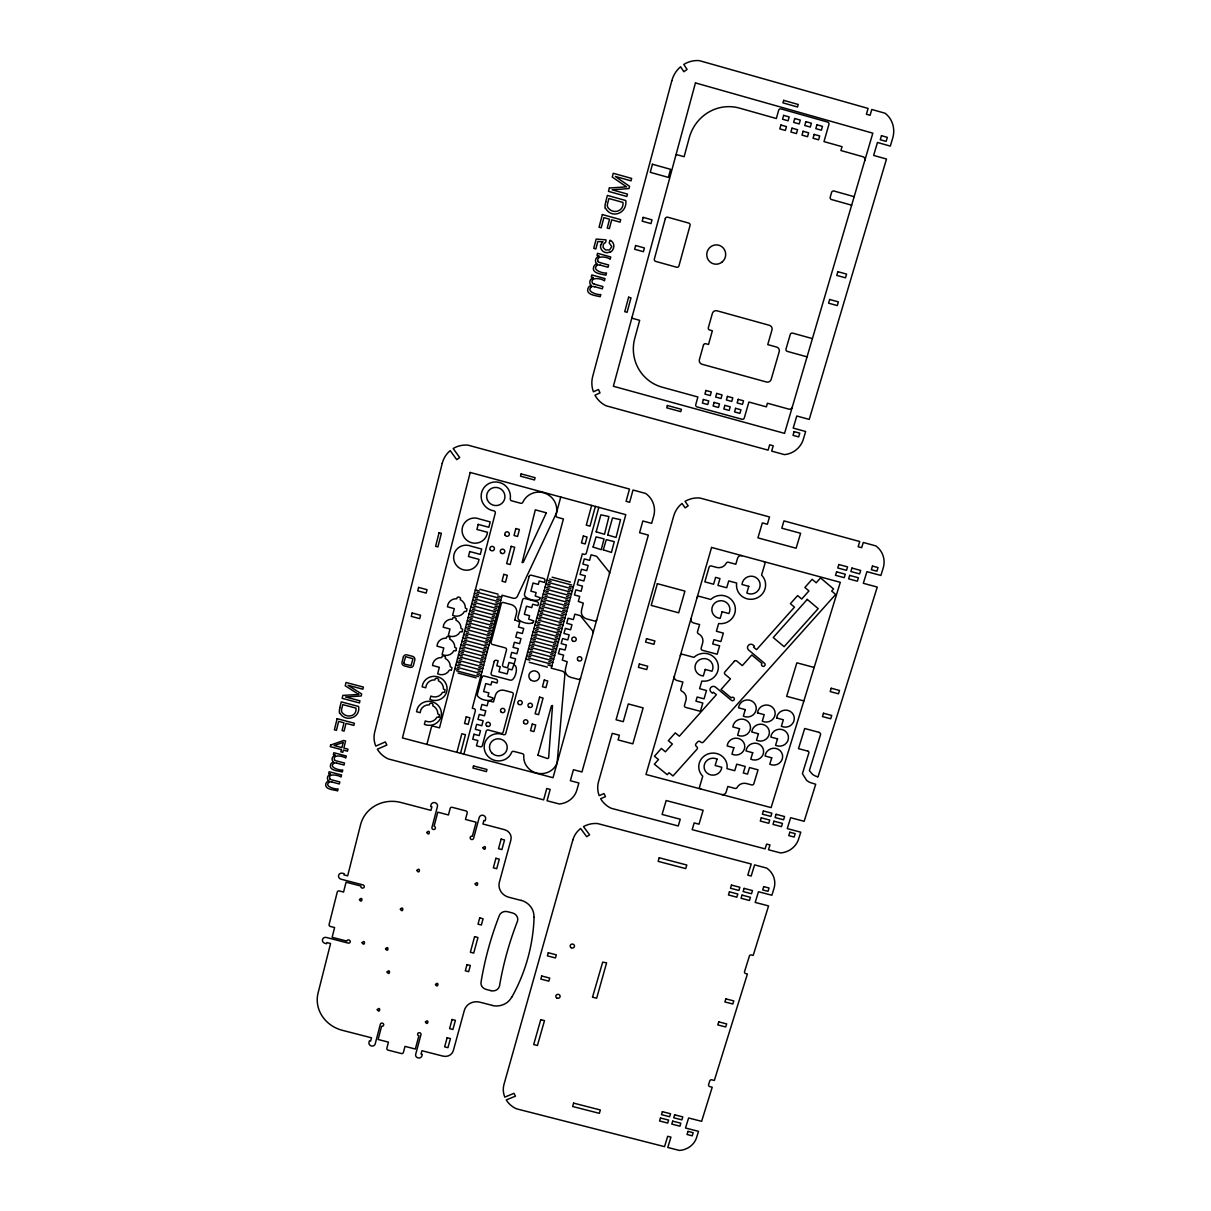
<?xml version="1.0" encoding="UTF-8"?>
<svg xmlns="http://www.w3.org/2000/svg" width="1211" height="1211" viewBox="0 0 1211 1211"><rect width="100%" height="100%" fill="white"/><g stroke="black" fill="none" stroke-linecap="round" stroke-linejoin="round"><path stroke-width="1.5" d="M632.051 317.237L632.626 318.387L639.665 320.34L634.746 338.444A39.887 39.448 -72 0 0 662.22 387.202L697.899 396.996L695.75 404.625A1.862 1.847 -49.8 0 0 697.036 406.911L741.995 419.263A1.877 1.847 -44 0 0 744.296 417.962L748.882 402.037L766.396 406.851L767.441 403.233L788.785 409.106A2.816 2.77 -45.5 0 0 792.266 407.153M339.852 707.587L341.26 701.88L358.577 706.467C360.727 718.274 345.196 722.437 339.943 713.203M426.923 744.402L431.313 727.448A1.786 1.711 18 0 1 433.462 726.252L439.502 727.856L495.284 513.101A1.832 1.801 29.8 0 0 493.755 510.83A14.729 14.456 32.1 0 1 481.282 494.209A14.729 14.456 32.1 0 1 497.842 482.129A14.729 14.456 32.1 0 1 510.3 498.765A1.847 1.801 30.1 0 0 511.663 500.809L520.7 503.261A1.832 1.801 28.5 0 0 522.88 502.141A17.802 17.529 24.6 0 1 556.485 512.949L517.385 596.327A3.633 3.542 18.5 0 1 513.176 598.219L502.081 595.237L472.305 708.253L474.031 708.707A1.786 1.711 15.8 0 1 475.333 710.827L463.889 754.165M444.679 692.011L445.058 689.77L443.423 688.998A8.886 8.522 19.7 0 0 438.412 680.809C440.138 678.266 434.265 677.025 434.946 679.886A8.886 8.522 19.7 0 0 425.757 687.772L422.155 686.834A12.564 12.034 19.7 0 1 437.035 676.616A12.564 12.034 19.7 0 1 446.571 692.162A12.564 12.034 19.7 0 1 429.966 699.534L430.859 696.083A8.886 8.522 19.7 0 0 442.56 692.329L444.498 692.359M456.017 650.413L456.396 648.157L454.746 647.385A8.931 8.613 21.2 0 0 449.72 639.105C451.476 636.502 445.845 635.245 446.238 638.167A8.931 8.613 21.2 0 0 436.989 646.144L443.801 647.976L442.106 654.545A8.931 8.613 21.2 0 0 453.883 650.746L455.82 650.776M439.048 716.897L439.442 714.747L437.776 713.9A8.855 8.462 18.9 0 0 432.781 705.771C434.522 703.379 429.088 701.85 429.33 704.847A8.855 8.462 18.9 0 0 420.187 712.689L416.584 711.735A12.519 11.959 18.9 0 1 431.404 701.593A12.519 11.959 18.9 0 1 440.925 717.033A12.519 11.959 18.9 0 1 424.38 724.375L425.273 720.939A8.855 8.462 18.9 0 0 436.929 717.215L438.851 717.245M451.521 669.744L451.93 667.564L450.25 666.716A8.901 8.568 20.4 0 0 445.239 658.481C446.995 655.968 441.41 654.561 441.758 657.558A8.901 8.568 20.4 0 0 432.539 665.49L439.336 667.306L437.655 673.846A8.901 8.568 20.4 0 0 449.387 670.061L451.325 670.092M466.583 611.116L466.992 608.906L465.312 608.043A8.977 8.689 23.1 0 0 460.271 599.687C462.042 597.19 456.502 595.661 456.759 598.749A8.977 8.689 23.1 0 0 447.464 606.802L454.307 608.649L452.596 615.294A8.977 8.689 23.1 0 0 464.434 611.449L466.386 611.479M462.254 631.476L462.632 629.205L460.982 628.433A8.946 8.644 22 0 0 455.941 620.108C457.652 617.474 452.097 616.232 452.445 619.169A8.946 8.644 22 0 0 443.181 627.192L450.008 629.024L448.297 635.639A8.946 8.644 22 0 0 460.104 631.809L462.057 631.839M456.925 752.334L461.815 733.76L465.433 734.714L460.543 753.287M605.697 201.904L607.407 195.41L625.784 200.526C627.51 213.166 611.767 219.388 605.591 208.292M560.754 497.025L555.925 515.053A1.832 1.801 20.3 0 0 557.227 517.264L563.418 518.944L505.759 733.503A1.786 1.711 12.7 0 1 503.398 734.638A14.214 13.593 12.7 0 0 485.096 742.207A14.214 13.593 12.7 0 0 493.316 759.933A14.214 13.593 12.7 0 0 511.632 752.379A1.771 1.695 11.4 0 1 513.721 751.365L522.486 753.681A1.771 1.695 10.7 0 1 523.788 755.619A17.211 16.47 9.2 0 0 557.136 762.854L564.856 674.769A3.588 3.466 9.3 0 0 562.207 671.091L551.217 668.154L582.355 553.866L584.111 554.335A1.816 1.786 11 0 0 586.351 553.079L598.824 507.348M591.664 505.411L586.291 525.135L589.999 526.149L595.373 506.425M818 776.917L877.248 587.078L863.322 583.293L866.925 571.668L880.881 575.452L883.167 568.126A21.177 20.451 -27.2 0 0 875.841 545.904L863.261 542.467L861.657 547.69L858.145 546.736L859.749 541.514L783.971 520.897L781.791 528.178L800.607 533.294L796.127 548.235L757.935 537.866L762.355 522.895L767.365 524.257L769.515 516.961L699.822 497.993A24.78 24.402 -15.4 0 0 685.048 501.354L688.181 505.82L685.154 507.893L682.035 503.443A24.78 24.402 -15.4 0 0 673.725 515.931L616.066 719.773L623.256 721.68L628.297 703.939L643.117 707.89L632.838 743.842L618.079 739.921L619.411 735.228L612.236 733.321L598.522 781.776A23.887 22.797 2.5 0 0 599.188 795.642L604.001 793.568L605.47 796.641L600.656 798.7A23.887 22.797 2.5 0 0 611.207 808.282L678.266 825.978L680.249 819.241L662.084 814.443L666.156 800.532L703.137 810.295L699.004 824.191L694.16 822.905L692.162 829.641L765.11 848.881L766.593 844.067L769.969 844.96L768.485 849.759L780.595 852.953A20.284 19.179 -7.8 0 0 798.624 839.011L800.759 832.184L787.256 828.612L790.632 817.713L804.165 821.3L815.714 784.259L810.068 782.488A17.242 16.394 -12 0 1 806.541 780.247L802.424 773.662L808.766 753.166A1.62 1.544 -11.9 0 0 807.828 751.077M675.829 155.432L676.919 154.705L684.109 156.719L689.256 137.766A41.931 40.447 -77.7 0 1 739.482 108.112L776.342 118.527L778.643 110.322A2.013 1.922 -74.6 0 1 781.05 108.914L827.613 122.069A2.013 1.922 -70.7 0 1 828.899 124.521L823.98 141.596L842.039 146.682L840.918 150.527L862.913 156.734A2.997 2.861 -66.7 0 1 864.836 160.382M610.011 240.535L609.163 242.881L611.797 246.59L609.511 249.996L605.485 249.905L603.093 247.468L603.26 244.471L605.757 242.094L606.045 239.869L596.175 239.067L593.738 248.361L595.873 248.951L597.84 241.504L603.017 241.852A6.433 6.297 88.7 0 0 600.974 244.834M532.598 622.817C529.131 624.679 520.246 622.303 518.172 618.957A3.966 3.845 16 0 1 518.081 616.732L522.607 599.702A1.816 1.771 16.9 0 1 524.817 598.461L537.063 601.746A1.816 1.771 15.2 0 1 538.365 603.926L537.911 605.636L532.658 604.228L531.75 607.634L526.497 606.227L524.348 614.31L529.585 615.718L528.677 619.109L533.794 620.94A3.966 3.845 15 0 1 532.598 622.802M329.12 782.17C323.428 786.605 336.204 789.557 338.096 788.936L337.597 790.919C335.008 789.663 323.988 789.905 325.895 783.684A4.405 4.148 21.2 0 1 327.5 781.549L328.877 780.898M597.159 265.254C590.938 270.053 603.88 273.716 606.529 272.959L605.924 275.215C602.851 274.201 591.256 273.686 593.632 267.01A4.783 4.693 86.7 0 1 595.434 264.558L596.947 263.816M591.452 286.825C585.276 291.715 598.476 295.333 600.807 294.47L600.202 296.725C597.144 295.696 585.579 295.196 587.94 288.566A4.753 4.677 84.6 0 1 589.742 286.129L591.24 285.387M333.797 763.233C328.075 767.713 340.896 770.62 342.789 770.029L342.289 772.028C339.701 770.817 328.635 770.983 330.558 764.762A4.42 4.163 21.8 0 1 332.162 762.612L333.555 761.961M492.181 1005.357L479.919 1002.193A12.852 11.868 9 0 0 464.313 1010.474L453.308 1050.694A8.538 7.841 9.9 0 1 442.999 1056.128L421.943 1050.724L421.05 1054.054L422.291 1054.372L421.882 1055.886A3.194 2.937 10.9 0 1 418.037 1057.914A3.194 2.937 10.9 0 1 415.691 1054.297L420.959 1034.678A1.711 1.574 11.1 0 0 419.702 1032.741A1.711 1.574 11.1 0 0 417.644 1033.831A1.711 1.574 11.1 0 0 418.885 1035.783L415.343 1049.029L405.004 1046.38L403.399 1052.435A1.711 1.559 11.6 0 1 401.341 1053.525L388.125 1050.134A1.711 1.559 12.1 0 1 386.869 1048.196L388.459 1042.141L378.12 1039.492L381.601 1026.201A1.711 1.574 12.7 0 0 383.66 1025.111A1.711 1.574 12.7 0 0 382.404 1023.159A1.711 1.574 12.7 0 0 380.345 1024.264L375.198 1043.912A3.209 2.937 12.8 0 1 371.353 1045.956A3.209 2.937 12.8 0 1 368.992 1042.323L369.385 1040.809L370.627 1041.127L371.489 1037.797L342.41 1030.334A32.833 30.199 14.4 0 1 318.069 993.02L330.573 943.52L326.879 942.567L326.576 943.732L324.911 943.293A3.255 3.012 16.7 0 1 322.489 939.569A3.255 3.012 16.7 0 1 326.38 937.465L348.117 943.081A1.741 1.605 15.7 0 0 350.191 941.961A1.741 1.605 15.7 0 0 348.919 939.978A1.741 1.605 15.7 0 0 346.83 941.098L332.147 937.299L334.599 927.55L330.406 926.46A1.741 1.605 16.8 0 1 329.104 924.462L337.248 892.098A1.741 1.62 17.3 0 1 339.337 890.963L343.561 892.053L346.058 882.183L360.863 886.028A1.741 1.635 16.5 0 0 362.15 888.057A1.741 1.635 16.5 0 0 364.239 886.906A1.741 1.635 16.5 0 0 362.952 884.893L341.048 879.201A3.285 3.058 17.7 0 1 338.611 875.402A3.285 3.058 17.7 0 1 342.531 873.252L344.227 873.691L343.939 874.887L347.663 875.856L360.56 824.736A33.605 31.607 16.5 0 1 401.008 802.499L430.965 810.371L431.888 806.814L430.616 806.481L431.04 804.861A3.315 3.133 15.1 0 1 435.021 802.666A3.315 3.133 15.1 0 1 437.428 806.541L431.964 827.401A1.756 1.665 14.5 0 0 433.25 829.459A1.756 1.665 14.5 0 0 435.37 828.294A1.756 1.665 14.5 0 0 434.083 826.235L437.792 812.157L448.448 814.958L450.144 808.494A1.756 1.665 14 0 1 452.278 807.328L465.917 810.916A1.756 1.665 13.1 0 1 467.189 812.975L465.478 819.423L476.12 822.224L472.351 836.271A1.756 1.665 12.1 0 0 470.231 837.422A1.756 1.665 12.1 0 0 471.488 839.48A1.756 1.665 12.1 0 0 473.622 838.315L479.208 817.516A3.3 3.133 11.9 0 1 483.204 815.336A3.3 3.133 11.9 0 1 485.581 819.181L485.157 820.801L483.87 820.468L482.932 824.01L504.609 829.702A8.78 8.295 10.2 0 1 510.906 839.95L499.401 882.077A13.079 12.307 8.9 0 0 508.787 897.23L521.23 900.469M336.794 763.142L344.03 765.049L344.529 763.036L336.431 760.917A4.027 3.8 22 0 1 334.478 759.993M330.436 773.965L328.696 773.511L329.135 771.725L341.563 774.979L341.063 776.978C338.747 775.312 327.364 772.663 329.846 778.9M332.117 782.079L339.322 783.971L339.822 781.973L331.753 779.854A4.011 3.784 21.5 0 1 329.801 778.945M335.114 754.983L333.373 754.529L333.812 752.727L346.27 756.012L345.771 758.025C344.091 756.406 332.086 753.575 334.524 759.948M459.363 651.473L463.389 652.547M481.539 657.376L485.566 658.451M460.937 653.728L483.098 659.632M458.469 654.879L462.511 655.953M480.646 660.782L484.672 661.857M460.059 657.104L482.22 663.007M807.813 751.123L798.488 748.64L804.694 728.507L818.969 732.322M457.607 658.224L461.633 659.299M479.768 664.128L483.795 665.202M459.136 660.6L481.297 666.504M456.653 661.706L460.695 662.78M478.814 667.609L482.826 668.684M458.227 663.961L480.373 669.85M455.79 665.081L459.817 666.156M477.921 670.97L481.948 672.044M457.334 667.382L479.48 673.271M454.882 668.533L458.908 669.592M477.013 674.421L481.039 675.496M456.441 670.773L478.557 676.661M458.061 673.044L476.15 677.857M542.997 603.093L565.28 609.072M540.5 604.289L544.556 605.379M562.782 610.268L566.839 611.358M479.844 589.273L498.13 594.177M542.074 606.514L564.356 612.494M475.317 589.939L479.389 591.029M497.676 595.933L501.732 597.023M539.576 607.71L543.633 608.8M561.859 613.689L565.9 614.779M476.922 592.164L499.25 598.158M541.15 609.935L563.418 615.915M474.424 593.36L478.496 594.45M496.767 599.354L500.824 600.444M538.668 611.131L542.71 612.221M560.92 617.11L564.977 618.185M476.029 595.6L498.357 601.579M540.242 613.356L562.494 619.321M473.546 596.796L477.603 597.886M495.874 602.775L499.931 603.865M537.745 614.552L541.786 615.627M559.997 620.516L564.038 621.606M475.136 599.021L497.449 605.016M539.319 616.777L561.571 622.742M472.653 600.217L476.71 601.307M494.966 606.211L499.023 607.286M536.821 617.958L540.878 619.048M559.073 623.922L563.115 625.012M474.243 602.457L496.555 608.437M538.395 620.183L560.632 626.148M471.76 603.653L475.817 604.728M494.073 609.617L498.13 610.707M535.883 621.576L539.924 622.666M558.104 627.54L562.146 628.615M473.35 605.878L495.662 611.843M537.381 623.832L559.603 629.796M470.867 607.074L474.924 608.149M493.18 613.038L497.221 614.128M534.959 624.982L539.001 626.072M557.181 630.931L561.223 632.021M472.457 609.3L494.754 615.264M536.518 627.253L558.74 633.202M469.989 610.48L474.046 611.57M492.271 616.46L496.328 617.534M534.051 628.388L538.093 629.478M556.258 634.337L560.299 635.412M803.877 700.927L786.666 696.325L796.868 662.811L814.155 667.458M471.579 612.705L493.861 618.67M535.595 630.659L557.817 636.608M469.096 613.901L473.153 614.991M491.378 619.865L495.42 620.94M533.128 631.794L537.169 632.869M555.334 637.728L559.376 638.818M470.685 616.127L492.968 622.076M534.687 634.064L556.893 639.998M468.218 617.307L472.26 618.397M490.485 623.271L494.527 624.361M532.219 635.185L536.261 636.275M554.411 641.134L558.453 642.208M469.807 619.532L492.06 625.481M533.779 637.425L555.97 643.359M467.325 620.713L471.382 621.803M489.592 626.677L493.634 627.752M531.311 638.591L535.338 639.665M553.488 644.524L557.529 645.599M468.914 622.938L491.166 628.887M532.855 640.846L555.047 646.78M466.447 624.119L470.489 625.209M488.699 630.083L492.741 631.158M530.388 641.981L534.429 643.056M552.579 647.9L556.606 648.99M468.036 626.344L490.273 632.293M531.947 644.237L554.123 650.171M465.554 627.525L469.611 628.615M487.806 633.474L491.848 634.549M529.479 645.387L533.506 646.477M551.641 651.321L555.667 652.396M467.143 629.735L489.38 635.684M531.039 647.628L553.2 653.546M464.646 631.128L468.687 632.218M486.883 637.077L490.909 638.152M528.571 648.748L532.598 649.823M550.733 654.667L554.759 655.741M466.159 633.383L488.381 639.317M530.085 651.14L552.246 657.058M463.752 634.534L467.809 635.608M485.989 640.468L490.016 641.542M527.587 652.245L531.614 653.335M549.749 658.163L553.775 659.238M465.327 636.789L487.549 642.723M529.146 654.5L551.293 660.419M462.874 637.925L466.916 638.999M485.096 643.858L489.123 644.933M526.679 655.635L530.706 656.71M548.825 661.539L552.852 662.614M464.449 640.18L486.655 646.114M528.223 657.936L550.354 663.84M461.996 641.315L466.038 642.39M484.203 647.249L488.23 648.324M525.756 659.087L529.782 660.162M547.887 664.99L551.913 666.065M463.571 643.571L485.762 649.505M529.252 662.296L547.342 667.125M461.119 644.706L465.16 645.781M483.31 650.625L487.352 651.7M462.693 646.931L484.884 652.85M460.241 648.082L464.267 649.157M482.432 654.001L486.459 655.075M461.815 650.337L483.991 656.256M552.14 577.193L570.442 582.128M549.461 579.04L571.819 585.049M546.963 580.251L551.035 581.341M569.306 586.26L573.378 587.35M548.538 582.491L570.881 588.501M546.04 583.687L550.097 584.777M568.383 589.696L572.44 590.786M547.614 585.927L569.942 591.937M545.117 587.138L549.173 588.228M567.444 593.133L571.501 594.223M546.691 589.363L569.019 595.373M544.193 590.574L548.25 591.664M566.506 596.569L570.563 597.659M545.767 592.8L568.08 598.794M543.27 594.011L547.327 595.101M565.582 600.005L569.624 601.08M544.844 596.236L567.142 602.23M542.346 597.432L546.403 598.522M564.644 603.426L568.701 604.516M543.921 599.672L566.218 605.651M541.423 600.868L545.48 601.958M563.72 606.847L567.762 607.937M600.368 265.148L608.043 267.268L608.649 264.997L600.066 262.62M593.163 277.486L591.301 276.971L591.846 274.942L605.031 278.591L604.425 280.861C602.382 278.681 589.833 276.244 592.346 283.102A4.344 4.254 85.7 0 0 594.374 284.116M812.414 338.596L792.6 333.116A1.907 1.862 -56.7 0 0 790.268 334.448L786 349.056A1.907 1.862 -54.9 0 0 787.271 351.372L807.056 356.851M594.359 284.191L602.911 286.553L602.306 288.824L594.662 286.704M598.87 255.884L597.008 255.37L597.553 253.326L610.768 256.989L610.162 259.275C608.089 257.11 595.54 254.582 598.052 261.531M854.164 196.682L834.001 191.02A1.983 1.907 -66.6 0 0 831.609 192.398L830.231 197.136A1.968 1.907 -66.5 0 0 831.518 199.543L851.651 205.189M776.645 717.987L783.35 719.788L781.383 726.267A8.871 8.507 -11.7 0 0 793.78 721.423A8.871 8.507 -11.7 0 0 787.422 710.297A8.871 8.507 -11.7 0 0 776.645 717.987M757.511 712.885L764.232 714.687L762.264 721.166A8.871 8.522 -10.5 0 0 774.662 716.322A8.871 8.522 -10.5 0 0 768.274 705.18A8.871 8.522 -10.5 0 0 757.511 712.87M817.576 776.796L815.699 776.145A16.197 15.41 -12.5 0 1 812.445 774.268L809.357 770.635L820.574 734.547A2.15 2.059 -13.3 0 0 818.954 732.398M357.593 693.661L358.895 694.463L342.864 695.386L342.138 698.338L359.455 702.925L359.97 700.806L345.483 696.976L361.166 695.992L361.665 694.009L348.087 685.29L362.861 689.195L363.391 687.076L346.028 682.474L345.226 685.789L356.518 692.98M593.163 632.642A1.801 1.756 6.8 0 0 592.769 631.022L580.705 616.096A1.801 1.756 8.9 0 0 579.766 615.491L574.847 614.159L573.348 619.608L568.11 618.215L566.733 623.302L571.955 624.709L570.563 629.796L565.34 628.388L563.948 633.474L569.17 634.867L567.792 639.938L562.57 638.545L561.177 643.616L566.4 645.009L565.022 650.065L559.8 648.672L558.422 653.728L563.63 655.121L562.282 660.086L567.202 661.736L565.492 668.729A7.175 6.948 8.2 0 0 570.593 677.282L578.374 679.356A1.786 1.741 7.4 0 0 580.569 678.145M596.72 619.76A1.801 1.756 6.7 0 1 594.51 621.001L586.654 618.882A7.236 7.054 7.8 0 1 581.552 610.208L583.278 603.123L578.328 601.443L579.706 596.402L574.453 594.979L575.846 589.848L581.113 591.271L582.506 586.124L577.253 584.716L578.661 579.569L583.914 580.977L585.322 575.83L580.069 574.408L581.477 569.261L586.745 570.669L588.152 565.507L582.885 564.084L584.292 558.922L589.575 560.345L591.074 554.805L596.039 556.152A1.816 1.786 8.6 0 1 596.993 556.772L609.118 571.91A1.816 1.786 5.7 0 1 609.511 573.56M521.275 900.333A17.559 16.439 8.2 0 1 533.945 917.317M511.632 997.198A17.378 16.106 8.4 0 1 492.15 1005.493M534.081 917.332A202.918 188.553 17.3 0 1 511.753 997.258M742.116 555.713A3.663 3.572 -17.7 0 0 737.59 558.21L735.819 564.25L728.401 562.252A1.832 1.786 -15.5 0 0 726.267 563.191A8.205 8.023 -14.7 0 1 716.7 567.429L711.341 565.976A1.832 1.786 -12.8 0 0 709.086 567.232L704.847 581.87L713.597 584.232L715.595 577.359L719.97 578.555L717.956 585.413L726.706 587.774L728.719 580.917L736.666 583.066A14.593 14.214 -16.4 0 0 755.407 598.597A14.593 14.214 -16.4 0 0 761.568 575.074L764.913 563.751A1.832 1.786 -19.7 0 0 763.672 561.556M691.012 618.579A3.618 3.527 -7.3 0 0 693.525 622.923L699.595 624.558L697.521 631.733A1.801 1.756 -7.3 0 0 698.459 633.792A8.099 7.872 -6.4 0 1 702.652 642.965L701.154 648.127A1.801 1.756 -7.1 0 0 702.395 650.292L717.154 654.243L719.637 645.811L712.689 643.949L713.93 639.711L720.878 641.588L723.361 633.111L716.412 631.249L718.668 623.529A14.517 14.138 -11.1 0 0 734.699 605.091A14.517 14.138 -11.1 0 0 710.781 599.46L699.322 596.372A1.816 1.771 -8.9 0 0 697.082 597.613M680.34 655.514A1.801 1.741 -4.5 0 1 682.565 654.303L693.948 657.346A14.396 13.942 -6.5 0 1 717.699 662.917A14.396 13.942 -6.5 0 1 701.82 681.066L699.595 688.665L706.497 690.512L704.045 698.853L697.158 697.006L695.931 701.169L702.834 703.016L700.382 711.326L685.729 707.421A1.786 1.726 -3.7 0 1 684.487 705.302L685.971 700.2A8.038 7.75 -3.1 0 0 681.793 691.163A1.786 1.726 -3.7 0 1 680.854 689.15L682.898 682.065L676.858 680.461A3.588 3.482 -3.5 0 1 674.376 676.177M700.791 788.982A1.771 1.695 -3.5 0 1 699.58 786.908L702.758 776.206A14.214 13.578 -4.8 0 1 708.632 753.757A14.214 13.578 -4.8 0 1 726.994 768.652L734.744 770.711L736.712 764.171L745.249 766.442L743.282 772.981L747.55 774.117L749.518 767.562L758.056 769.833L753.832 783.729A1.771 1.695 -7.2 0 1 751.637 784.91L746.43 783.532A7.962 7.569 -6.5 0 0 737.105 787.513A1.771 1.695 -6 0 1 735.032 788.406L727.826 786.499L726.116 792.176A3.542 3.376 -5 0 1 721.741 794.537M333.388 762.128A4.254 4.011 22 0 1 335.205 755.346M333.752 763.112A4.375 4.133 21.7 0 1 336.764 763.233M341.502 711.039A4.814 4.572 23.7 0 0 343.031 713.582C347.814 718.305 357.033 716.034 355.989 708.117L342.758 704.62L341.911 708.102A11.777 11.187 23.3 0 0 341.487 710.766M339.519 713.264A11.232 10.672 23.5 0 1 340.019 707.648M328.711 781.065A4.238 3.996 21.4 0 1 330.527 774.313M329.074 782.034A4.36 4.102 21.2 0 1 332.071 782.17M605.137 208.368A12.246 11.928 -89.3 0 1 605.863 201.98M607.332 205.825A5.253 5.116 -89.9 0 0 608.891 208.701C614.174 214.332 624.013 210.896 622.954 202.419L608.921 198.513L607.877 202.479A12.852 12.504 -89 0 0 607.332 205.507M610.132 240.232A6.297 6.161 88.9 0 1 613.432 248.346L613.129 249.042A6.055 5.934 88.9 0 1 610.329 252.085M609.86 251.979A6.57 6.418 88.7 0 1 600.611 244.743M596.751 263.998A4.602 4.511 87.2 0 1 598.961 256.278M600.081 262.545A4.36 4.269 87.4 0 1 598.007 261.576M597.114 265.118A4.738 4.647 86.7 0 1 600.323 265.254M591.059 285.569A4.587 4.496 85.4 0 1 593.254 277.879M591.407 286.674A4.708 4.632 84.7 0 1 594.616 286.81M359.47 899.622C361.998 904.587 363.436 895.383 359.485 899.501M603.29 549.839L611.434 552.413L614.265 541.635L606.287 539.637L603.305 549.779M607.74 535.02L616.051 537.457L620.532 519.655L612.509 517.93L607.755 534.884M362.104 942.718C364.92 947.638 365.646 938.374 362.104 942.718M377.272 1009.656C380.027 1014.5 380.89 1005.342 377.272 1009.656M385.537 948.773C388.262 953.693 389.215 944.413 385.537 948.773M387.111 972.024C389.957 976.914 390.623 967.665 387.111 972.024M400.372 909.204C403.127 914.184 404.08 904.768 400.372 909.204M403.747 662.917L404.595 664.173L411.029 665.611L412.966 658.708L405.685 656.665L403.763 662.811M416.932 870.421C419.627 875.447 420.717 865.986 416.932 870.421M426.847 832.487C429.617 837.558 430.632 827.991 426.847 832.487M425.424 1022.039C427.952 1026.837 429.345 1017.936 425.439 1021.902M435.491 984.513C438.185 989.387 439.215 980.183 435.491 984.513M475.166 883.924C477.724 888.904 479.102 879.67 475.181 883.803M482.977 847.791C485.717 852.832 486.686 843.31 482.977 847.791M514.766 619.941L519.807 622.03L518.475 627.056L523.712 628.448L522.35 633.535L517.112 632.127L515.765 637.198L520.987 638.606L519.64 643.662L514.418 642.269L513.07 647.325L518.293 648.718L516.93 653.773L511.723 652.381L510.376 657.437L515.583 658.814L514.236 663.855L509.029 662.462L507.591 667.836L503.867 666.852A1.801 1.741 15.3 0 1 502.58 664.703L506.486 649.989A1.801 1.741 16 0 0 505.199 647.84L492.393 644.434A1.801 1.741 17.5 0 1 491.106 642.284L501.263 603.744A1.816 1.756 19 0 1 503.458 602.503L511.33 604.622A7.236 7.039 17.8 0 1 516.522 613.311L514.781 619.865M546.358 512.768L523.303 562.252L522.108 562.676L535.323 509.846L546.358 512.813M537.911 755.286L547.569 758.57L548.644 758.01L552.534 705.483L551.399 705.983L537.911 755.286M593.087 547.054L601.231 549.673L604.062 538.88L596.069 536.867L593.102 546.963M596.175 531.841L604.516 534.278L608.951 516.537L600.868 514.826L596.175 531.841M592.512 997.183L596.66 998.227L606.605 962.821L602.684 962.139L592.527 997.107M330.664 745.022L330.255 746.657L341.411 749.594L340.866 751.804L342.804 752.319L343.349 750.109L347.466 751.198L347.966 749.185L343.848 748.095L345.604 740.981L343.667 740.481L330.664 745.022M337.127 718.683L334.403 729.809L336.431 730.339L338.626 721.408L343.985 722.816L342.077 730.551L344.106 731.081L346.013 723.361L353.854 725.434L354.399 723.255L337.127 718.683M343.182 742.449L341.911 747.596L334.145 745.537L343.182 742.449M442.242 463.283L374.699 732.11A24.084 22.903 19.7 0 0 375.773 746.112L385.31 741.934L386.869 745.037L377.332 749.215A24.084 22.903 19.7 0 0 388.186 758.903L543.633 799.865L546.766 788.497L550.188 789.405L547.039 800.759L559.27 803.983A20.33 19.391 7.4 0 0 576.936 789.875L578.873 782.972L570.366 780.717L573.439 769.712L581.961 771.967L648.354 535.111L639.575 532.734L642.844 520.987L651.639 523.364L653.728 515.962A21.071 20.844 0 0 0 645.735 493.482L633.02 490.016L629.629 502.308L626.087 501.339L629.478 489.062L467.87 445.118A25.022 24.492 38.6 0 0 453.171 448.524L459.696 457.546L456.729 459.65L450.204 450.628A25.022 24.492 38.6 0 0 442.242 463.283M412.149 613.008L411.301 616.399L419.702 618.639L420.565 615.249L412.149 613.008M418.597 587.426L417.734 590.847L426.166 593.102L427.044 589.696L418.597 587.426M403.369 656.952L402.037 662.235A3.073 2.952 23 0 0 404.292 665.883L409.757 667.337A3.073 2.952 22.6 0 0 413.451 665.278L414.798 659.995A3.073 2.952 22.8 0 0 412.557 656.332L407.078 654.879A3.073 2.952 23.3 0 0 403.369 656.952M439.063 532.704L435.612 546.297L437.913 546.918L441.364 533.324L439.063 532.704M470.201 472.457L402.446 737.938L553.033 777.704L625.799 514.675L470.201 472.457M469.732 551.535L468.445 556.53L478.981 559.376A12.791 12.443 26.8 0 1 463.798 569.912A12.791 12.443 26.8 0 1 454.17 553.836A12.791 12.443 26.8 0 1 471.094 546.191L481.69 549.052L480.313 554.381L469.732 551.535M478.209 524.408L476.922 529.434L487.488 532.295A12.837 12.534 29.1 0 1 472.229 542.906A12.837 12.534 29.1 0 1 462.602 526.724A12.837 12.534 29.1 0 1 479.586 519.019L490.213 521.896L488.82 527.269L478.209 524.408M521.139 473.895L520.533 476.18L534.49 479.965L535.095 477.679L521.139 473.895M466.265 716.836L464.524 723.451L468.142 724.405L469.883 717.805L466.265 716.836M503.821 574.347L502.02 581.204L505.532 582.158L507.333 575.286L503.821 574.347M511.193 546.328L506.652 563.599L510.164 564.538L514.72 547.281L511.193 546.328M515.856 528.556L514.039 535.504L517.566 536.458L519.398 529.51L515.856 528.556M602.367 214.559L599.036 227.229L601.186 227.819L603.88 217.647L609.557 219.221L607.226 228.031L609.375 228.637L611.706 219.827L620.032 222.143L620.698 219.66L602.367 214.559M609.36 187.993L608.482 191.368L626.859 196.5L627.495 194.093L612.115 189.794L628.963 188.583L629.553 186.327L615.339 176.458L631.022 180.848L631.658 178.426L613.25 173.279L612.251 177.048L626.571 186.857L609.36 187.993M481.857 677.191L477.467 693.873A3.921 3.769 15.9 0 0 477.588 696.053C480.116 699.58 487.897 701.638 491.863 699.852A3.921 3.769 15.2 0 0 493.028 698.005L487.957 696.204L488.835 692.889L483.643 691.496L485.747 683.579L490.939 684.972L491.817 681.626L497.025 683.019L497.464 681.339A1.786 1.726 15.3 0 0 496.177 679.204L484.037 675.98A1.801 1.726 16.5 0 0 481.857 677.191M474.031 734.244L472.714 739.179L477.876 740.542L476.483 745.809L480.177 746.778A1.771 1.695 14 0 0 482.341 745.598L486.171 731.202A1.786 1.711 14 0 1 488.321 730.006L500.976 733.351A1.786 1.711 12.9 0 0 503.14 732.155L513.252 694.524A1.786 1.726 13.4 0 0 511.965 692.389L504.17 690.331A7.16 6.888 14.1 0 0 495.481 695.144L493.452 701.956L488.381 700.942L487.079 705.846L481.902 704.469L480.585 709.449L485.762 710.827L484.445 715.792L479.268 714.429L477.951 719.395L483.128 720.757L481.811 725.707L476.65 724.345L475.333 729.294L480.495 730.657L479.193 735.607L474.031 734.244M494.209 661.524L491.106 673.271A1.801 1.726 15.9 0 0 492.393 675.405L509.74 680.022A3.936 3.8 14.2 0 0 511.996 679.946C515.296 678.175 517.657 669.335 515.689 666.126A3.936 3.8 14.3 0 0 513.767 664.945L511.981 669.865L508.514 668.941L507.167 673.967L498.932 671.772L500.264 666.731L496.798 665.808L498.13 660.782L496.389 660.313A1.801 1.741 16.2 0 0 494.209 661.524M473.501 765.942L472.926 768.062L486.383 771.619L486.958 769.485L473.501 765.942M529.146 576.451L524.59 593.587A3.966 3.875 16.8 0 0 524.696 595.827C526.724 599.188 535.686 601.579 539.152 599.702A3.966 3.875 15.6 0 0 540.348 597.825L535.217 595.979L536.125 592.557L530.872 591.15L533.037 583.021L538.305 584.429L539.213 581.008L544.481 582.415L544.935 580.705A1.816 1.771 15.9 0 0 543.648 578.51L531.357 575.21A1.816 1.771 17.9 0 0 529.146 576.451M671.817 80.728L592.694 376.424A25.28 25.159 84.9 0 0 593.405 391.789L598.476 389.473L600.02 392.879L594.949 395.195A25.28 25.159 84.9 0 0 606.06 405.776L768.107 450.144L769.666 444.8L773.223 445.784L771.649 451.113L784.395 454.609A21.51 21.102 -40.7 0 0 803.393 439.078L805.648 431.494L793.205 428.089L796.777 415.994L809.236 419.415L886.497 159.035L873.646 155.417L877.46 142.474L890.327 146.107L892.749 137.933A23.085 22.025 -67.5 0 0 885.059 113.228L871.784 109.474L870.088 115.287L866.395 114.243L868.09 108.43L699.352 60.641A27.217 26.097 -82 0 0 683.776 64.44L687.076 69.405L683.882 71.737L680.582 66.772A27.217 26.097 -82 0 0 671.817 80.728M652.426 164.242L650.262 172.325L668.396 177.411L670.576 169.328L652.426 164.242M635.639 245.515L634.64 249.254L643.404 251.691L644.419 247.952L635.639 245.515M643.192 217.39L642.178 221.144L650.988 223.611L652.002 219.842L643.192 217.39M628.63 297.21L624.74 311.666L627.086 312.317L630.992 297.861L628.63 297.21M695.447 82.908L613.371 386.264L784.546 433.371L872.828 133.18L695.447 82.908M665.339 218.57L654.349 259.033A1.938 1.892 -82.9 0 0 655.681 261.394L676.616 267.222A1.922 1.892 -79.1 0 0 678.947 265.86L690.043 225.473A1.953 1.892 -79.3 0 0 688.741 223.081L667.685 217.208A1.953 1.907 -82.3 0 0 665.339 218.57M532.295 724.087L530.494 730.687L533.93 731.595L535.731 724.995L532.295 724.087M539.622 697.142L535.111 713.748L538.547 714.657L543.073 698.066L539.622 697.142M544.269 680.052L542.452 686.728L545.919 687.651L547.735 680.976L544.269 680.052M583.339 536.004L581.462 542.937L585.155 543.936L587.047 537.003L583.339 536.004M447.116 1037.751L444.649 1046.834L447.949 1047.682L450.431 1038.599L447.116 1037.751M452.081 1019.495L449.599 1028.623L452.914 1029.486L455.397 1020.343L452.081 1019.495M467.007 964.637L465.312 970.813L468.657 971.676L470.337 965.5L467.007 964.637M474.606 936.648L470.368 952.224L473.713 953.087L477.967 937.526L474.606 936.648M479.707 917.877L478.012 924.144L481.373 925.022L483.068 918.755L479.707 917.877M495.92 858.281L493.331 867.833L496.707 868.711L499.31 859.159L495.92 858.281M501.142 839.102L498.523 848.699L501.914 849.592L504.533 839.995L501.142 839.102M667.382 405.488L666.731 407.819L680.779 411.664L681.43 409.333L667.382 405.488M703.485 345.059L699.398 359.622A3.769 3.724 -62.5 0 0 701.986 364.239L766.533 382.025A3.784 3.709 -51.4 0 0 771.165 379.406L779.203 351.705A3.8 3.724 -55.6 0 0 776.66 347.073L767.744 344.605L771.967 329.967A3.815 3.739 -59.5 0 0 769.409 325.305L717.003 310.788A3.815 3.754 -68.1 0 0 712.356 313.467L708.359 327.681A1.907 1.877 -67.2 0 0 709.646 330.013L712.356 330.77L708.511 344.469L705.801 343.727A1.892 1.862 -65.1 0 0 703.485 345.059M572.833 839.98L504.003 1084.345A22.918 20.981 6.2 0 0 504.805 1097.121L513.994 1093.336L515.447 1096.167L506.259 1099.951A22.918 20.981 6.2 0 0 516.476 1108.807L664.536 1146.65L667.7 1136.296L670.955 1137.129L667.776 1147.468L679.432 1150.45A19.437 17.696 0.2 0 0 696.552 1137.644L698.505 1131.346L685.502 1128.016L688.605 1117.995L701.623 1121.325L712.219 1087.236L709.767 1086.6A1.695 1.559 -1.3 0 1 708.586 1084.678L709.752 1080.923A1.711 1.559 -1.4 0 1 711.856 1079.834L714.323 1080.469L747.399 974.038L745.734 973.599A1.726 1.605 -3.8 0 1 744.553 971.616L749.382 956.084A1.741 1.62 -4.2 0 1 751.531 954.964L753.197 955.403L768.576 905.919L755.18 902.407L758.48 891.735L771.891 895.247L773.98 888.526A20.133 18.937 -5.4 0 0 766.669 868.075L754.589 864.881L751.168 876.037L747.793 875.159L751.214 864.003L597.583 823.556A23.705 22.434 4.2 0 0 583.49 826.613L589.59 834.833L586.714 836.725L580.629 828.506A23.705 22.434 4.2 0 0 572.833 839.98M783.684 100.362L782.972 102.874L797.519 106.992L798.231 104.479L783.684 100.362M703.379 399.463L702.365 403.066L707.739 404.535L708.753 400.947L703.379 399.463M705.922 390.472L704.908 394.075L710.282 395.558L711.296 391.955L705.922 390.472M780.913 125.021L779.823 128.881L785.364 130.44L786.454 126.595L780.913 125.021M783.638 115.378L782.548 119.238L788.089 120.797L789.178 116.937L783.638 115.378M541.726 976.005L540.848 979.093L548.855 981.167L549.718 978.079L541.726 976.005M548.295 952.754L547.417 955.873L555.44 957.946L556.318 954.843L548.295 952.754M657.361 583.687L651.215 605.409L678.705 612.811L684.926 591.119L657.361 583.687M639.363 663.991L638.409 667.352L646.719 669.577L647.688 666.217L639.363 663.991M646.538 638.697L645.569 642.087L653.925 644.328L654.894 640.937L646.538 638.697M714.127 402.415L713.097 406.018L718.471 407.486L719.485 403.899L714.127 402.415M716.67 393.424L715.656 397.026L721.029 398.51L722.044 394.907L716.67 393.424M791.994 128.154L790.904 131.999L796.444 133.573L797.549 129.713L791.994 128.154M794.734 118.511L793.644 122.372L799.184 123.931L800.289 120.086L794.734 118.511M540.757 1019.692L533.688 1044.563L537.396 1045.517L544.481 1020.646L540.757 1019.692M724.859 405.367L723.83 408.955L729.189 410.438L730.218 406.835L724.859 405.367M727.417 396.375L726.388 399.978L731.762 401.462L732.791 397.859L727.417 396.375M803.09 131.288L801.985 135.132L807.525 136.692L808.63 132.847L803.09 131.288M805.83 121.645L804.74 125.505L810.28 127.064L811.385 123.219L805.83 121.645M735.577 408.319L734.547 411.907L739.906 413.375L740.95 409.787L735.577 408.319M738.165 399.327L737.121 402.93L742.494 404.398L743.524 400.811L738.165 399.327M814.17 134.406L813.065 138.251L818.591 139.81L819.696 135.965L814.17 134.406M816.925 124.778L815.82 128.638L821.361 130.198L822.466 126.353L816.925 124.778M711.584 547.433L645.978 774.465L771.119 807.616L840.298 582.324L711.584 547.433M573.605 1103.13L572.621 1106.491L599.354 1113.333L600.338 1109.972L573.605 1103.13M705.226 669.441L703.319 675.98A8.992 8.704 -6.5 0 1 695.19 665.535A8.992 8.704 -6.5 0 1 707.027 659.056A8.992 8.704 -6.5 0 1 711.977 671.242L705.226 669.441M722.119 611.722L720.182 618.367A9.067 8.84 -11.1 0 1 712.023 607.771A9.067 8.84 -11.1 0 1 723.966 601.186A9.067 8.84 -11.1 0 1 728.916 613.553L722.119 611.722M659.208 857.766L658.148 861.354L685.729 868.605L686.804 865.017L659.208 857.766M829.671 299.48L828.581 303.174L837.27 305.581L838.36 301.887L829.671 299.48M837.861 271.673L836.771 275.397L845.49 277.819L846.58 274.11L837.861 271.673M794.113 431.616L793.008 435.355L798.654 436.914L799.775 433.16L794.113 431.616M881.472 135.693L880.276 139.734L886.134 141.384L887.33 137.358L881.472 135.693M748.792 586.336L746.809 593.027A9.113 8.886 -16.4 0 0 759.6 588.016A9.113 8.886 -16.4 0 0 752.985 576.36A9.113 8.886 -16.4 0 0 741.98 584.504L748.792 586.336M717.048 759.115L715.141 765.503L721.801 767.274A8.886 8.492 -4.8 0 1 711.084 774.995A8.886 8.492 -4.8 0 1 704.59 763.869A8.886 8.492 -4.8 0 1 717.048 759.115M733.866 747.732L731.944 754.15A8.825 8.447 -7 0 0 744.265 749.367A8.825 8.447 -7 0 0 737.847 738.316A8.825 8.447 -7 0 0 727.175 745.946L733.866 747.732M739.558 728.734L737.62 735.198A8.855 8.492 -8 0 0 749.987 730.369A8.855 8.492 -8 0 0 743.569 719.273A8.855 8.492 -8 0 0 732.852 726.933L739.558 728.734M745.295 709.616L743.342 716.11A8.871 8.522 -9.1 0 0 755.74 711.266A8.871 8.522 -9.1 0 0 749.306 700.109A8.871 8.522 -9.1 0 0 738.559 707.814L745.295 709.616M752.712 752.742L750.775 759.161A8.825 8.432 -8.3 0 0 763.112 754.377A8.825 8.432 -8.3 0 0 756.724 743.342A8.825 8.432 -8.3 0 0 746.037 750.956L752.712 752.742M758.449 733.775L756.512 740.224A8.855 8.477 -9.3 0 0 768.864 735.41A8.855 8.477 -9.3 0 0 762.476 724.329A8.855 8.477 -9.3 0 0 751.759 731.974L758.449 733.775M660.464 1117.995L659.556 1120.977L667.7 1123.066L668.608 1120.084L660.464 1117.995M662.387 1111.668L661.478 1114.65L669.638 1116.739L670.546 1113.757L662.387 1111.668M729.431 891.811L728.462 894.974L736.848 897.184L737.817 894.021L729.431 891.811M731.474 885.074L730.505 888.253L738.907 890.448L739.891 887.285L731.474 885.074M771.755 757.814L769.787 764.217A8.825 8.416 -9.5 0 0 782.124 759.448A8.825 8.416 -9.5 0 0 775.782 748.413A8.825 8.416 -9.5 0 0 765.08 756.027L771.755 757.814M777.538 738.861L775.57 745.295A8.855 8.462 -10.5 0 0 787.937 740.496A8.855 8.462 -10.5 0 0 781.579 729.416A8.855 8.462 -10.5 0 0 770.832 737.06L777.538 738.861M761.28 817.819L760.281 821.043L768.758 823.283L769.742 820.059L761.28 817.819M763.369 810.946L762.385 814.17L770.862 816.426L771.861 813.187L763.369 810.946M836.574 571.849L835.514 575.301L844.249 577.662L845.308 574.226L836.574 571.849M838.814 564.523L837.755 567.974L846.504 570.336L847.564 566.884L838.814 564.523M672.695 1121.129L671.772 1124.096L679.931 1126.185L680.839 1123.218L672.695 1121.129M674.633 1114.816L673.71 1117.783L681.869 1119.872L682.792 1116.905L674.633 1114.816M742.025 895.111L741.056 898.274L749.442 900.469L750.411 897.306L742.025 895.111M744.084 888.374L743.115 891.553L751.516 893.748L752.485 890.585L744.084 888.374M773.98 821.179L772.996 824.403L781.458 826.644L782.457 823.419L773.98 821.179M776.1 814.307L775.101 817.546L783.578 819.786L784.577 816.547L776.1 814.307M849.683 575.392L848.623 578.843L857.343 581.204L858.417 577.768L849.683 575.392M851.938 568.065L850.879 571.516L859.613 573.893L860.673 570.442L851.938 568.065M718.728 1021.857L717.79 1024.915L725.722 1026.958L726.661 1023.916L718.728 1021.857M725.843 998.863L724.889 1001.936L732.837 1003.995L733.79 1000.922L725.843 998.863M687.999 1131.377L687.031 1134.48L692.208 1135.812L693.176 1132.694L687.999 1131.377M763.717 886.603L762.688 889.934L768.016 891.326L769.061 888.011L763.717 886.603M823.48 713.249L822.451 716.579L830.701 718.774L831.73 715.459L823.48 713.249M831.23 688.242L830.201 691.587L838.466 693.812L839.511 690.467L831.23 688.242M789.799 832.245L788.755 835.62L794.128 837.043L795.173 833.652L789.799 832.245M872.465 566.067L871.345 569.7L876.9 571.198L878.02 567.581L872.465 566.067M734.335 661.297L724.889 671.908A1.801 1.741 -8.5 0 0 725.071 674.36L730.49 678.871L721.06 689.437L731.217 697.854A1.801 1.726 -8.2 0 1 733.745 697.657A1.801 1.726 -8.2 0 1 733.911 700.094A1.801 1.726 -8.2 0 1 731.383 700.291L715.55 687.152A3.361 3.255 -6.7 0 0 710.812 687.515A3.361 3.255 -6.7 0 0 711.145 692.102L712.492 693.222L713.385 692.238L716.367 694.705L679.326 736.212L675.284 732.882L668.321 740.693L672.377 744.008L665.429 751.804L661.373 748.474L654.44 756.254L658.496 759.569L654.364 764.186L667.246 774.707L669.032 772.724L672.998 775.963L697.021 749.17A1.786 1.711 -3.7 0 0 696.84 746.763L696.158 746.203A1.786 1.711 -3.9 0 1 695.977 743.796L697.718 741.843A1.786 1.711 -4.1 0 1 700.23 741.647L700.912 742.207A1.786 1.711 -4.4 0 0 703.424 742.025L835.666 594.45L831.669 591.059L833.546 588.955L820.543 577.919L816.214 582.779L812.127 579.312L804.861 587.471L808.948 590.923L801.712 599.036L797.625 595.585L790.389 603.699L794.477 607.15L756.557 649.656L753.56 647.158L754.453 646.159L753.106 645.024A3.391 3.285 -12.1 0 0 748.322 645.387A3.391 3.285 -12.1 0 0 748.64 650.019L764.504 663.28A1.801 1.741 -12.4 0 1 764.671 665.747A1.801 1.741 -12.4 0 1 762.128 665.944A1.801 1.741 -12.4 0 1 761.961 663.477L751.804 654.984L742.313 665.626L736.878 661.1A1.801 1.741 -9.9 0 0 734.335 661.297M807.268 599.4L773.223 637.531L784.122 646.674L818.182 608.633L807.268 599.4M491.091 990.689L486.111 989.402A6.888 6.388 8.8 0 1 481.145 981.515A380.421 349.313 -7.7 0 1 499.068 916.197A6.948 6.509 8.8 0 1 507.515 911.671L512.571 912.973A6.948 6.509 8.5 0 1 517.551 921.011A380.436 348.813 -8.3 0 0 499.462 986.254A6.888 6.388 8.6 0 1 491.091 990.689M528.632 706.861A2.24 2.15 11.4 0 0 532.356 705.922A2.24 2.15 11.4 0 0 529.616 703.258A2.24 2.15 11.4 0 0 528.632 706.861M518.475 704.151A2.24 2.15 12.4 0 0 522.198 703.228A2.24 2.15 12.4 0 0 519.443 700.563A2.24 2.15 12.4 0 0 518.475 704.151M524.151 723.421A2.225 2.134 11.3 0 0 527.86 722.483A2.225 2.134 11.3 0 0 525.12 719.834A2.225 2.134 11.3 0 0 524.151 723.421M492.15 753.272A8.886 8.492 12.7 0 0 506.955 749.579A8.886 8.492 12.7 0 0 495.98 739.058A8.886 8.492 12.7 0 0 492.15 753.272M530.433 679.674A5.389 5.192 12 0 0 539.41 677.403A5.389 5.192 12 0 0 532.795 670.985A5.389 5.192 12 0 0 530.433 679.674M487.427 500.052A9.204 9.037 32.1 0 0 503.201 501.959A9.204 9.037 32.1 0 0 496.752 487.473A9.204 9.037 32.1 0 0 487.427 500.052M505.093 535.156A2.286 2.24 25.4 0 0 509.044 535.247A2.286 2.24 25.4 0 0 507.091 531.826A2.286 2.24 25.4 0 0 505.093 535.156M490.304 549.855A2.286 2.225 25.3 0 0 494.224 549.567A2.286 2.225 25.3 0 0 491.954 546.358A2.286 2.225 25.3 0 0 490.304 549.855M500.673 552.64A2.286 2.225 23.9 0 0 504.593 552.367A2.286 2.225 23.9 0 0 502.338 549.158A2.286 2.225 23.9 0 0 500.673 552.64M578.147 660.495A2.24 2.18 7.7 0 0 581.81 659.284A2.24 2.18 7.7 0 0 578.873 656.786A2.24 2.18 7.7 0 0 578.147 660.495M572.546 640.907A2.255 2.195 8.9 0 0 576.224 639.696A2.255 2.195 8.9 0 0 573.272 637.183A2.255 2.195 8.9 0 0 572.546 640.907M486.58 725.873A2.225 2.134 14.2 0 0 490.288 724.95A2.225 2.134 14.2 0 0 487.533 722.301A2.225 2.134 14.2 0 0 486.58 725.873M501.142 712.023A2.225 2.15 13.5 0 0 504.866 711.084A2.225 2.15 13.5 0 0 502.111 708.435A2.225 2.15 13.5 0 0 501.142 712.023M571.032 947.653A2.165 2.013 5 0 0 574.468 946.306A2.165 2.013 5 0 0 571.471 944.186A2.165 2.013 5 0 0 571.032 947.653M556.682 997.909A2.15 1.998 5.4 0 0 560.103 996.592A2.15 1.998 5.4 0 0 557.105 994.488A2.15 1.998 5.4 0 0 556.682 997.909M722.165 262A9.688 9.461 -73.8 0 0 719.637 245.485A9.688 9.461 -73.8 0 0 706.861 256.157A9.688 9.461 -73.8 0 0 722.165 262"/></g></svg>
